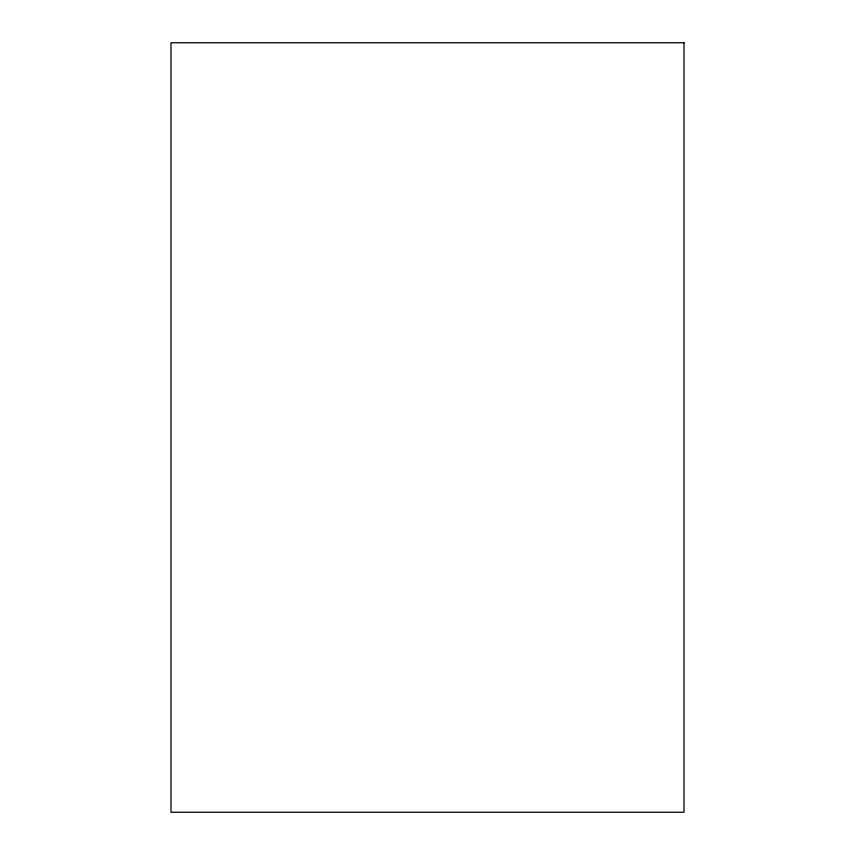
<?xml version="1.0" encoding="UTF-8"?>
<svg xmlns="http://www.w3.org/2000/svg" width="855" height="855" viewBox="0 0 855 855"><rect width="100%" height="100%" fill="white"/><g stroke="black" fill="none" stroke-linecap="round" stroke-linejoin="round"><path stroke-width="1.28" d="M684 42.75L171 42.75L171 812.25L684 812.25L684 42.75"/></g></svg>
